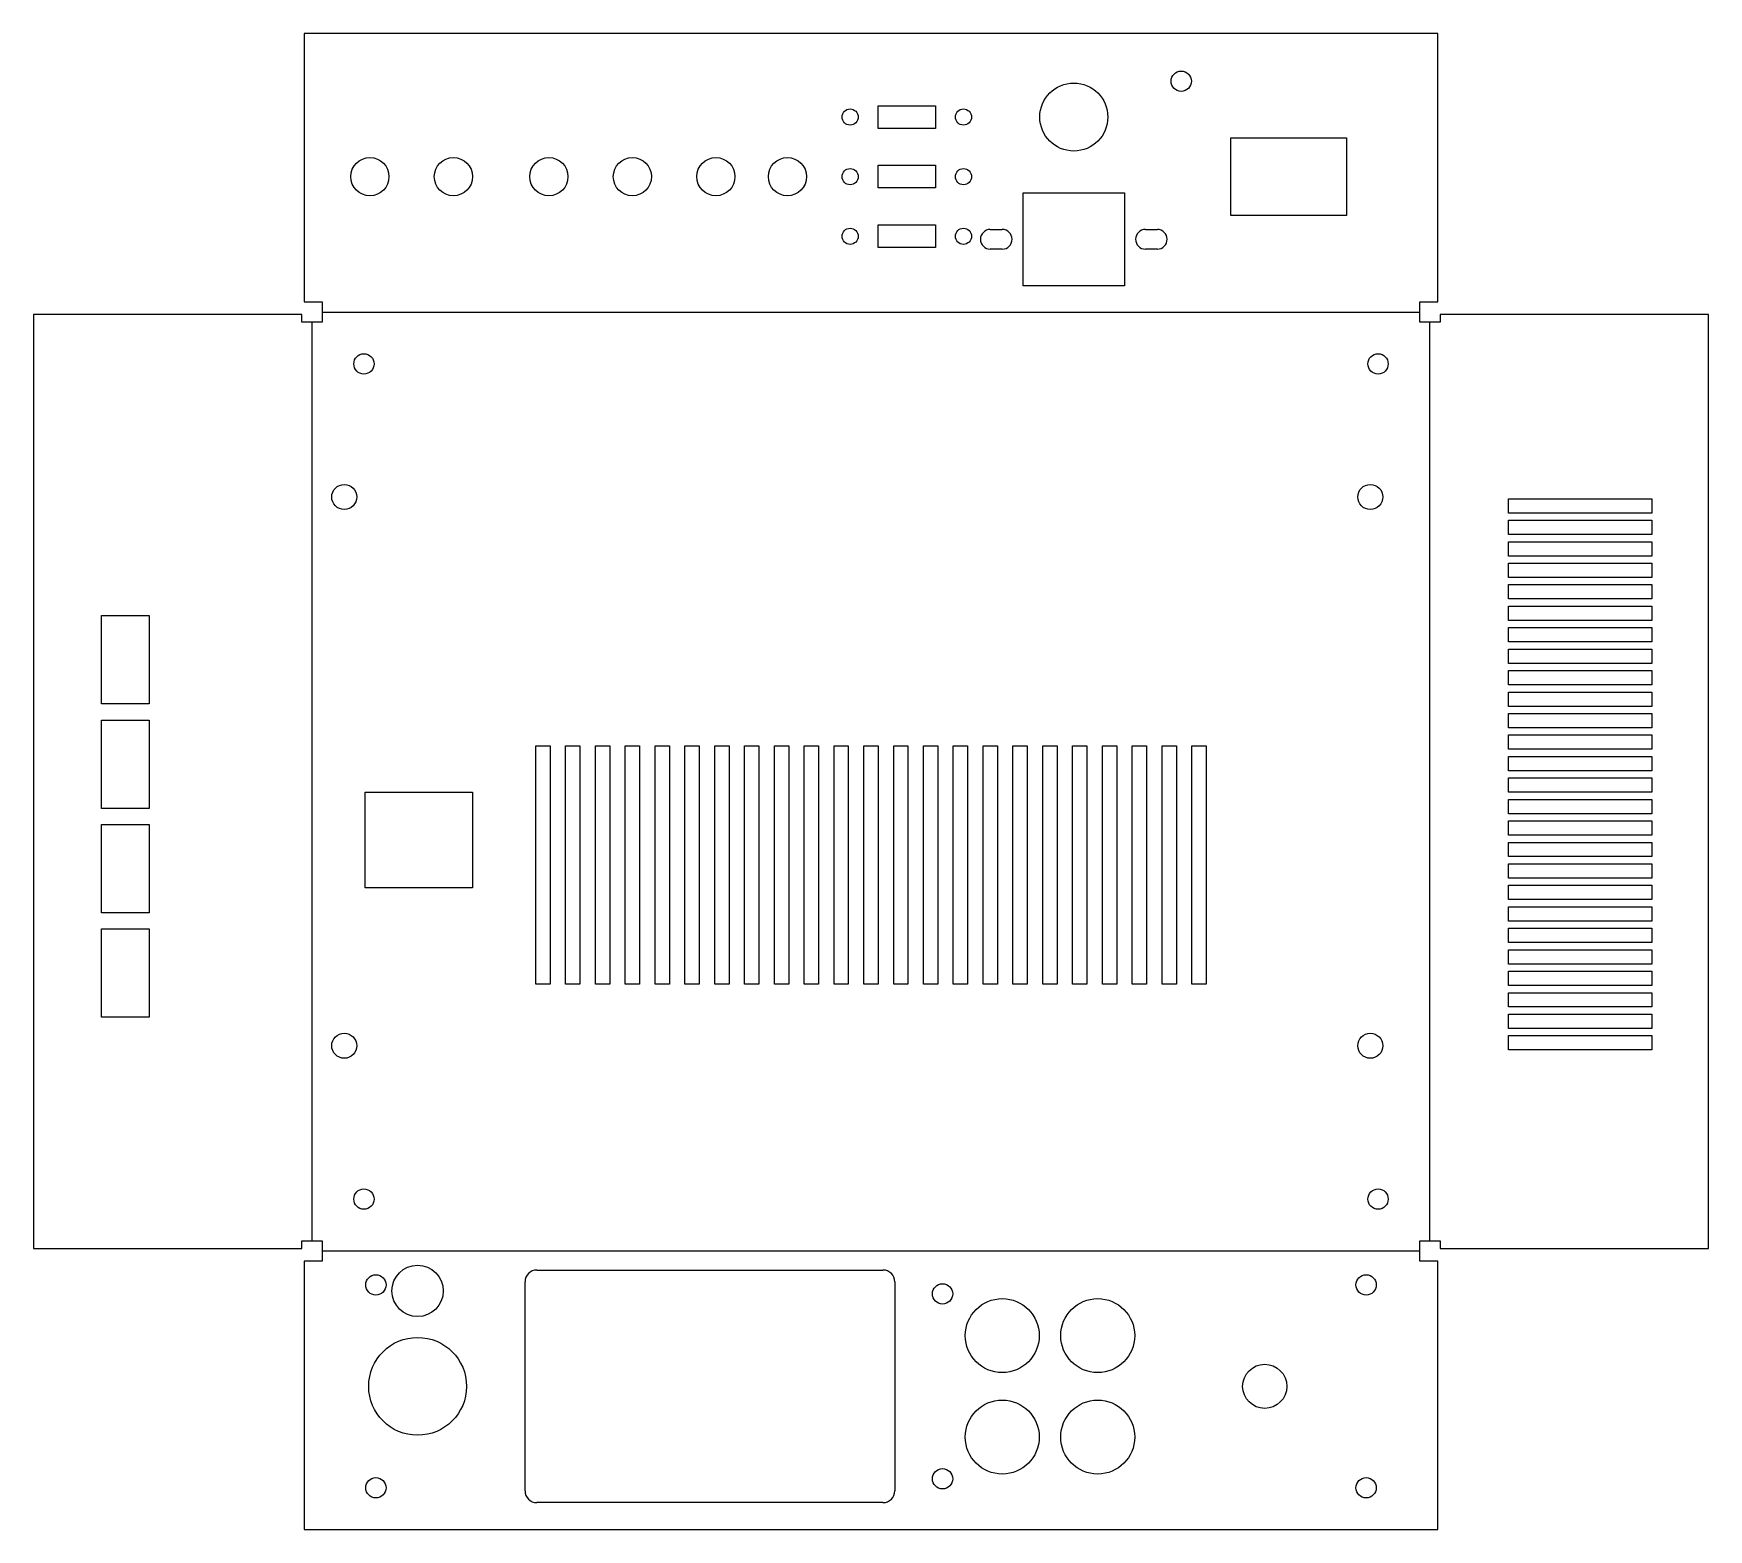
# Model space of a CAD drawing. Header units: millimetres. Extents: x -140 to 140, y -125 to 125.
import ezdxf

# ---------------------------------------------------------------- set-up
doc = ezdxf.new("R2010")
doc.units = ezdxf.units.MM
doc.layers.add('BEND', color=1, linetype='CONTINUOUS')
doc.layers.add('CUT', color=7, linetype='CONTINUOUS')

msp = doc.modelspace()

# ---------------------------------------------------------------- linework, layer by layer
at = {"layer": 'BEND'}
for p, q in [((-92, 78.6965), (92, 78.6965)), ((-93.6965, -77), (-93.6965, 77)), ((93.6965, -77), (93.6965, 77)), ((-92, -78.6965), (92, -78.6965))]:
    msp.add_line(p, q, dxfattribs=at)
at = {"layer": 'CUT'}
for p, q in [((95, 125.3929), (-95, 125.3929)), ((-95, 125.3929), (-95, 80.3929)), ((95, 80.3929), (95, 125.3929)), ((1.2, 109.4929), (1.2, 113.2929)), ((1.2, 113.2929), (10.8, 113.2929)), ((10.8, 113.2929), (10.8, 109.4929)), ((10.8, 109.4929), (1.2, 109.4929)), ((60.3, 94.8929), (60.3, 107.8929)), ((60.3, 107.8929), (79.7, 107.8929)), ((79.7, 107.8929), (79.7, 94.8929)), ((1.2, 99.4929), (1.2, 103.2929)), ((1.2, 103.2929), (10.8, 103.2929)), ((10.8, 103.2929), (10.8, 99.4929)), ((10.8, 99.4929), (1.2, 99.4929)), ((25.5, 83.0929), (25.5, 98.6929)), ((25.5, 98.6929), (42.5, 98.6929)), ((42.5, 98.6929), (42.5, 83.0929)), ((1.2, 89.4929), (1.2, 93.2929)), ((1.2, 93.2929), (10.8, 93.2929)), ((10.8, 93.2929), (10.8, 89.4929)), ((79.7, 94.8929), (60.3, 94.8929)), ((20, 92.5429), (22, 92.5429)), ((46, 92.5429), (48, 92.5429)), ((10.8, 89.4929), (1.2, 89.4929)), ((22, 89.2429), (20, 89.2429)), ((48, 89.2429), (46, 89.2429)), ((42.5, 83.0929), (25.5, 83.0929)), ((-95, 80.3929), (-92, 80.3929)), ((-92, 80.3929), (-92, 77)), ((92, 77), (92, 80.3929)), ((92, 80.3929), (95, 80.3929)), ((-95.3929, 78.3), (-140.3929, 78.3)), ((-140.3929, 78.3), (-140.3929, -78.3)), ((-95.3929, 77), (-95.3929, 78.3)), ((-92, 77), (-95.3929, 77)), ((95.3929, 77), (92, 77)), ((140.3929, 78.3), (95.3929, 78.3)), ((95.3929, 78.3), (95.3929, 77)), ((140.3929, -78.3), (140.3929, 78.3)), ((106.8929, 45), (106.8929, 47.4)), ((106.8929, 47.4), (130.8929, 47.4)), ((130.8929, 45), (106.8929, 45)), ((130.8929, 47.4), (130.8929, 45)), ((106.8929, 41.4), (106.8929, 43.8)), ((106.8929, 43.8), (130.8929, 43.8)), ((130.8929, 43.8), (130.8929, 41.4)), ((130.8929, 41.4), (106.8929, 41.4)), ((106.8929, 37.8), (106.8929, 40.2)), ((106.8929, 40.2), (130.8929, 40.2)), ((130.8929, 40.2), (130.8929, 37.8)), ((130.8929, 37.8), (106.8929, 37.8)), ((106.8929, 34.2), (106.8929, 36.6)), ((106.8929, 36.6), (130.8929, 36.6)), ((130.8929, 36.6), (130.8929, 34.2)), ((130.8929, 34.2), (106.8929, 34.2)), ((106.8929, 30.6), (106.8929, 33)), ((106.8929, 33), (130.8929, 33)), ((130.8929, 33), (130.8929, 30.6)), ((130.8929, 30.6), (106.8929, 30.6)), ((106.8929, 27), (106.8929, 29.4)), ((106.8929, 29.4), (130.8929, 29.4)), ((130.8929, 29.4), (130.8929, 27)), ((-128.9929, 13), (-128.9929, 27.8)), ((-128.9929, 27.8), (-120.9929, 27.8)), ((-120.9929, 27.8), (-120.9929, 13)), ((130.8929, 27), (106.8929, 27)), ((106.8929, 23.4), (106.8929, 25.8)), ((106.8929, 25.8), (130.8929, 25.8)), ((130.8929, 25.8), (130.8929, 23.4)), ((130.8929, 23.4), (106.8929, 23.4)), ((106.8929, 19.8), (106.8929, 22.2)), ((106.8929, 22.2), (130.8929, 22.2)), ((130.8929, 19.8), (106.8929, 19.8)), ((130.8929, 22.2), (130.8929, 19.8)), ((106.8929, 16.2), (106.8929, 18.6)), ((106.8929, 18.6), (130.8929, 18.6)), ((130.8929, 18.6), (130.8929, 16.2)), ((130.8929, 16.2), (106.8929, 16.2)), ((106.8929, 12.6), (106.8929, 15)), ((106.8929, 15), (130.8929, 15)), ((130.8929, 15), (130.8929, 12.6)), ((-120.9929, 13), (-128.9929, 13)), ((130.8929, 12.6), (106.8929, 12.6)), ((106.8929, 9), (106.8929, 11.4)), ((106.8929, 11.4), (130.8929, 11.4)), ((130.8929, 11.4), (130.8929, 9)), ((-128.9929, -4.5), (-128.9929, 10.3)), ((-128.9929, 10.3), (-120.9929, 10.3)), ((-120.9929, 10.3), (-120.9929, -4.5)), ((130.8929, 9), (106.8929, 9)), ((-56.2, -34), (-56.2, 6)), ((-56.2, 6), (-53.8, 6)), ((-53.8, 6), (-53.8, -34)), ((-51.2, -34), (-51.2, 6)), ((-51.2, 6), (-48.8, 6)), ((-48.8, 6), (-48.8, -34)), ((-46.2, -34), (-46.2, 6)), ((-46.2, 6), (-43.8, 6)), ((-43.8, 6), (-43.8, -34)), ((-41.2, -34), (-41.2, 6)), ((-41.2, 6), (-38.8, 6)), ((-38.8, 6), (-38.8, -34)), ((-36.2, -34), (-36.2, 6)), ((-36.2, 6), (-33.8, 6)), ((-33.8, 6), (-33.8, -34)), ((-31.2, -34), (-31.2, 6)), ((-31.2, 6), (-28.8, 6)), ((-28.8, 6), (-28.8, -34)), ((-26.2, -34), (-26.2, 6)), ((-26.2, 6), (-23.8, 6)), ((-23.8, 6), (-23.8, -34)), ((-21.2, -34), (-21.2, 6)), ((-21.2, 6), (-18.8, 6)), ((-18.8, 6), (-18.8, -34)), ((-16.2, -34), (-16.2, 6)), ((-16.2, 6), (-13.8, 6)), ((-13.8, 6), (-13.8, -34)), ((-11.2, -34), (-11.2, 6)), ((-11.2, 6), (-8.8, 6)), ((-8.8, 6), (-8.8, -34)), ((-6.2, -34), (-6.2, 6)), ((-6.2, 6), (-3.8, 6)), ((-3.8, 6), (-3.8, -34)), ((-1.2, -34), (-1.2, 6)), ((-1.2, 6), (1.2, 6)), ((1.2, 6), (1.2, -34)), ((3.8, -34), (3.8, 6)), ((3.8, 6), (6.2, 6)), ((6.2, 6), (6.2, -34)), ((8.8, -34), (8.8, 6)), ((8.8, 6), (11.2, 6)), ((11.2, 6), (11.2, -34)), ((13.8, -34), (13.8, 6)), ((13.8, 6), (16.2, 6)), ((16.2, 6), (16.2, -34)), ((18.8, -34), (18.8, 6)), ((18.8, 6), (21.2, 6)), ((21.2, 6), (21.2, -34)), ((23.8, -34), (23.8, 6)), ((23.8, 6), (26.2, 6)), ((26.2, 6), (26.2, -34)), ((28.8, -34), (28.8, 6)), ((28.8, 6), (31.2, 6)), ((31.2, 6), (31.2, -34)), ((33.8, -34), (33.8, 6)), ((33.8, 6), (36.2, 6)), ((36.2, 6), (36.2, -34)), ((38.8, -34), (38.8, 6)), ((38.8, 6), (41.2, 6)), ((41.2, 6), (41.2, -34)), ((43.8, -34), (43.8, 6)), ((43.8, 6), (46.2, 6)), ((46.2, 6), (46.2, -34)), ((48.8, -34), (48.8, 6)), ((48.8, 6), (51.2, 6)), ((51.2, 6), (51.2, -34)), ((53.8, -34), (53.8, 6)), ((53.8, 6), (56.2, 6)), ((56.2, 6), (56.2, -34)), ((106.8929, 5.4), (106.8929, 7.8)), ((106.8929, 7.8), (130.8929, 7.8)), ((130.8929, 7.8), (130.8929, 5.4)), ((130.8929, 5.4), (106.8929, 5.4)), ((106.8929, 1.8), (106.8929, 4.2)), ((106.8929, 4.2), (130.8929, 4.2)), ((130.8929, 4.2), (130.8929, 1.8)), ((130.8929, 1.8), (106.8929, 1.8)), ((106.8929, -1.8), (106.8929, 0.6)), ((106.8929, 0.6), (130.8929, 0.6)), ((130.8929, 0.6), (130.8929, -1.8)), ((-84.8, -17.8), (-84.8, -1.8)), ((-84.8, -1.8), (-66.8, -1.8)), ((-66.8, -1.8), (-66.8, -17.8)), ((130.8929, -1.8), (106.8929, -1.8)), ((-120.9929, -4.5), (-128.9929, -4.5)), ((106.8929, -5.4), (106.8929, -3)), ((106.8929, -3), (130.8929, -3)), ((130.8929, -5.4), (106.8929, -5.4)), ((130.8929, -3), (130.8929, -5.4)), ((-128.9929, -22), (-128.9929, -7.2)), ((-128.9929, -7.2), (-120.9929, -7.2)), ((-120.9929, -7.2), (-120.9929, -22)), ((106.8929, -9), (106.8929, -6.6)), ((106.8929, -6.6), (130.8929, -6.6)), ((130.8929, -6.6), (130.8929, -9)), ((130.8929, -9), (106.8929, -9)), ((106.8929, -12.6), (106.8929, -10.2)), ((106.8929, -10.2), (130.8929, -10.2)), ((130.8929, -10.2), (130.8929, -12.6)), ((130.8929, -12.6), (106.8929, -12.6)), ((106.8929, -16.2), (106.8929, -13.8)), ((106.8929, -13.8), (130.8929, -13.8)), ((130.8929, -13.8), (130.8929, -16.2)), ((130.8929, -16.2), (106.8929, -16.2)), ((-66.8, -17.8), (-84.8, -17.8)), ((106.8929, -19.8), (106.8929, -17.4)), ((106.8929, -17.4), (130.8929, -17.4)), ((130.8929, -17.4), (130.8929, -19.8)), ((-120.9929, -22), (-128.9929, -22)), ((130.8929, -19.8), (106.8929, -19.8)), ((106.8929, -23.4), (106.8929, -21)), ((106.8929, -21), (130.8929, -21)), ((130.8929, -21), (130.8929, -23.4)), ((-128.9929, -39.5), (-128.9929, -24.7)), ((-128.9929, -24.7), (-120.9929, -24.7)), ((-120.9929, -24.7), (-120.9929, -39.5)), ((130.8929, -23.4), (106.8929, -23.4)), ((106.8929, -27), (106.8929, -24.6)), ((106.8929, -24.6), (130.8929, -24.6)), ((130.8929, -24.6), (130.8929, -27)), ((130.8929, -27), (106.8929, -27)), ((106.8929, -30.6), (106.8929, -28.2)), ((106.8929, -28.2), (130.8929, -28.2)), ((130.8929, -30.6), (106.8929, -30.6)), ((130.8929, -28.2), (130.8929, -30.6)), ((106.8929, -34.2), (106.8929, -31.8)), ((106.8929, -31.8), (130.8929, -31.8)), ((130.8929, -31.8), (130.8929, -34.2)), ((-53.8, -34), (-56.2, -34)), ((-48.8, -34), (-51.2, -34)), ((-43.8, -34), (-46.2, -34)), ((-38.8, -34), (-41.2, -34)), ((-33.8, -34), (-36.2, -34)), ((-28.8, -34), (-31.2, -34)), ((-23.8, -34), (-26.2, -34)), ((-18.8, -34), (-21.2, -34)), ((-13.8, -34), (-16.2, -34)), ((-8.8, -34), (-11.2, -34)), ((-3.8, -34), (-6.2, -34)), ((1.2, -34), (-1.2, -34)), ((6.2, -34), (3.8, -34)), ((11.2, -34), (8.8, -34)), ((16.2, -34), (13.8, -34)), ((21.2, -34), (18.8, -34)), ((26.2, -34), (23.8, -34)), ((31.2, -34), (28.8, -34)), ((36.2, -34), (33.8, -34)), ((41.2, -34), (38.8, -34)), ((46.2, -34), (43.8, -34)), ((51.2, -34), (48.8, -34)), ((56.2, -34), (53.8, -34)), ((130.8929, -34.2), (106.8929, -34.2)), ((106.8929, -37.8), (106.8929, -35.4)), ((106.8929, -35.4), (130.8929, -35.4)), ((130.8929, -35.4), (130.8929, -37.8)), ((130.8929, -37.8), (106.8929, -37.8)), ((106.8929, -41.4), (106.8929, -39)), ((106.8929, -39), (130.8929, -39)), ((130.8929, -39), (130.8929, -41.4)), ((-120.9929, -39.5), (-128.9929, -39.5)), ((130.8929, -41.4), (106.8929, -41.4)), ((106.8929, -45), (106.8929, -42.6)), ((106.8929, -42.6), (130.8929, -42.6)), ((130.8929, -42.6), (130.8929, -45)), ((130.8929, -45), (106.8929, -45)), ((-140.3929, -78.3), (-95.3929, -78.3)), ((-95.3929, -78.3), (-95.3929, -77)), ((-95.3929, -77), (-92, -77)), ((-92, -77), (-92, -80.3929)), ((92, -80.3929), (92, -77)), ((92, -77), (95.3929, -77)), ((95.3929, -77), (95.3929, -78.3)), ((95.3929, -78.3), (140.3929, -78.3)), ((-92, -80.3929), (-95, -80.3929)), ((-95, -80.3929), (-95, -125.3929)), ((95, -80.3929), (92, -80.3929)), ((95, -125.3929), (95, -80.3929)), ((-58, -118.8929), (-58, -83.8929)), ((-56, -81.8929), (2, -81.8929)), ((4, -83.8929), (4, -118.8929)), ((2, -120.8929), (-56, -120.8929)), ((-95, -125.3929), (95, -125.3929))]:
    msp.add_line(p, q, dxfattribs=at)
for centre, radius in [((52, 117.3929), 1.7), ((34, 111.3929), 5.7), ((-3.5, 111.3929), 1.35), ((15.5, 111.3929), 1.35), ((-84, 101.3929), 3.2), ((-70, 101.3929), 3.2), ((-54, 101.3929), 3.2), ((-40, 101.3929), 3.2), ((-26, 101.3929), 3.2), ((-14, 101.3929), 3.2), ((-3.5, 101.3929), 1.35), ((15.5, 101.3929), 1.35), ((-3.5, 91.3929), 1.35), ((15.5, 91.3929), 1.35), ((-85, 70), 1.7), ((85, 70), 1.7), ((-88.3, 47.7), 2.1), ((83.7, 47.7), 2.1), ((-88.3, -44.3), 2.1), ((83.7, -44.3), 2.1), ((-85, -70), 1.7), ((85, -70), 1.7), ((-76, -85.3929), 4.3), ((-83, -84.3929), 1.7), ((12, -85.8929), 1.7), ((83, -84.3929), 1.7), ((22, -92.8929), 6.2), ((38, -92.8929), 6.2), ((-76, -101.3929), 8.2), ((66, -101.3929), 3.7), ((22, -109.8929), 6.2), ((38, -109.8929), 6.2), ((-83, -118.3929), 1.7), ((12, -116.8929), 1.7), ((83, -118.3929), 1.7)]:
    msp.add_circle(centre, radius, dxfattribs=at)
for centre, radius, start, end in [((20, 90.8929), 1.65, 90, 180), ((20, 90.8929), 1.65, 180, -90), ((22, 90.8929), 1.65, 0, 90), ((22, 90.8929), 1.65, -90, 0), ((46, 90.8929), 1.65, 90, 180), ((46, 90.8929), 1.65, 180, -90), ((48, 90.8929), 1.65, 0, 90), ((48, 90.8929), 1.65, -90, 0), ((-56, -83.8929), 2, 90, 180), ((2, -83.8929), 2, 0, 90), ((-56, -118.8929), 2, 180, -90), ((2, -118.8929), 2, -90, 0)]:
    msp.add_arc(centre, radius, start, end, dxfattribs=at)

doc.saveas('drawing.dxf')
